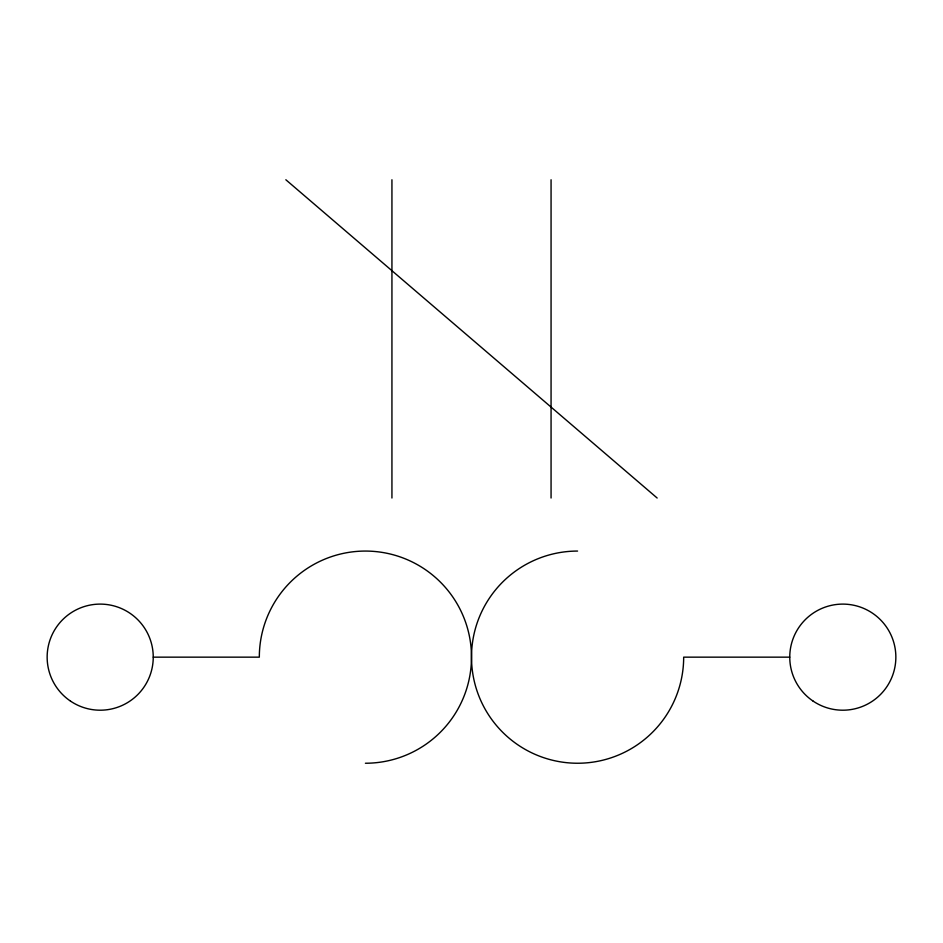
<?xml version="1.0" encoding="UTF-8"?>
<svg xmlns="http://www.w3.org/2000/svg" width="943" height="943" viewBox="0 0 943 943"><rect width="100%" height="100%" fill="white"/><g stroke="black" fill="none" stroke-linecap="round" stroke-linejoin="round"><path stroke-width="1.41" d="M153.237 657.153L259.325 657.153A106.087 106.087 0 0 1 365.412 551.066A106.087 106.087 0 0 1 471.5 657.153A106.087 106.087 0 0 0 577.587 763.241A106.087 106.087 0 0 0 683.675 657.153L789.762 657.153M285.847 179.759L657.153 498.022M551.066 179.759L551.066 498.022M391.934 179.759L391.934 498.022M577.576 551.066A106.087 106.087 0 0 0 471.488 657.153A106.087 106.087 0 0 1 365.412 763.241M813.078 701.085A53.044 53.044 0 0 0 895.72 660.937A53.044 53.044 0 0 0 819.632 609.437A53.044 53.044 0 0 0 813.078 701.085M70.466 701.085A53.044 53.044 0 0 0 153.108 660.937A53.044 53.044 0 0 0 77.02 609.437A53.044 53.044 0 0 0 70.466 701.085"/></g></svg>
